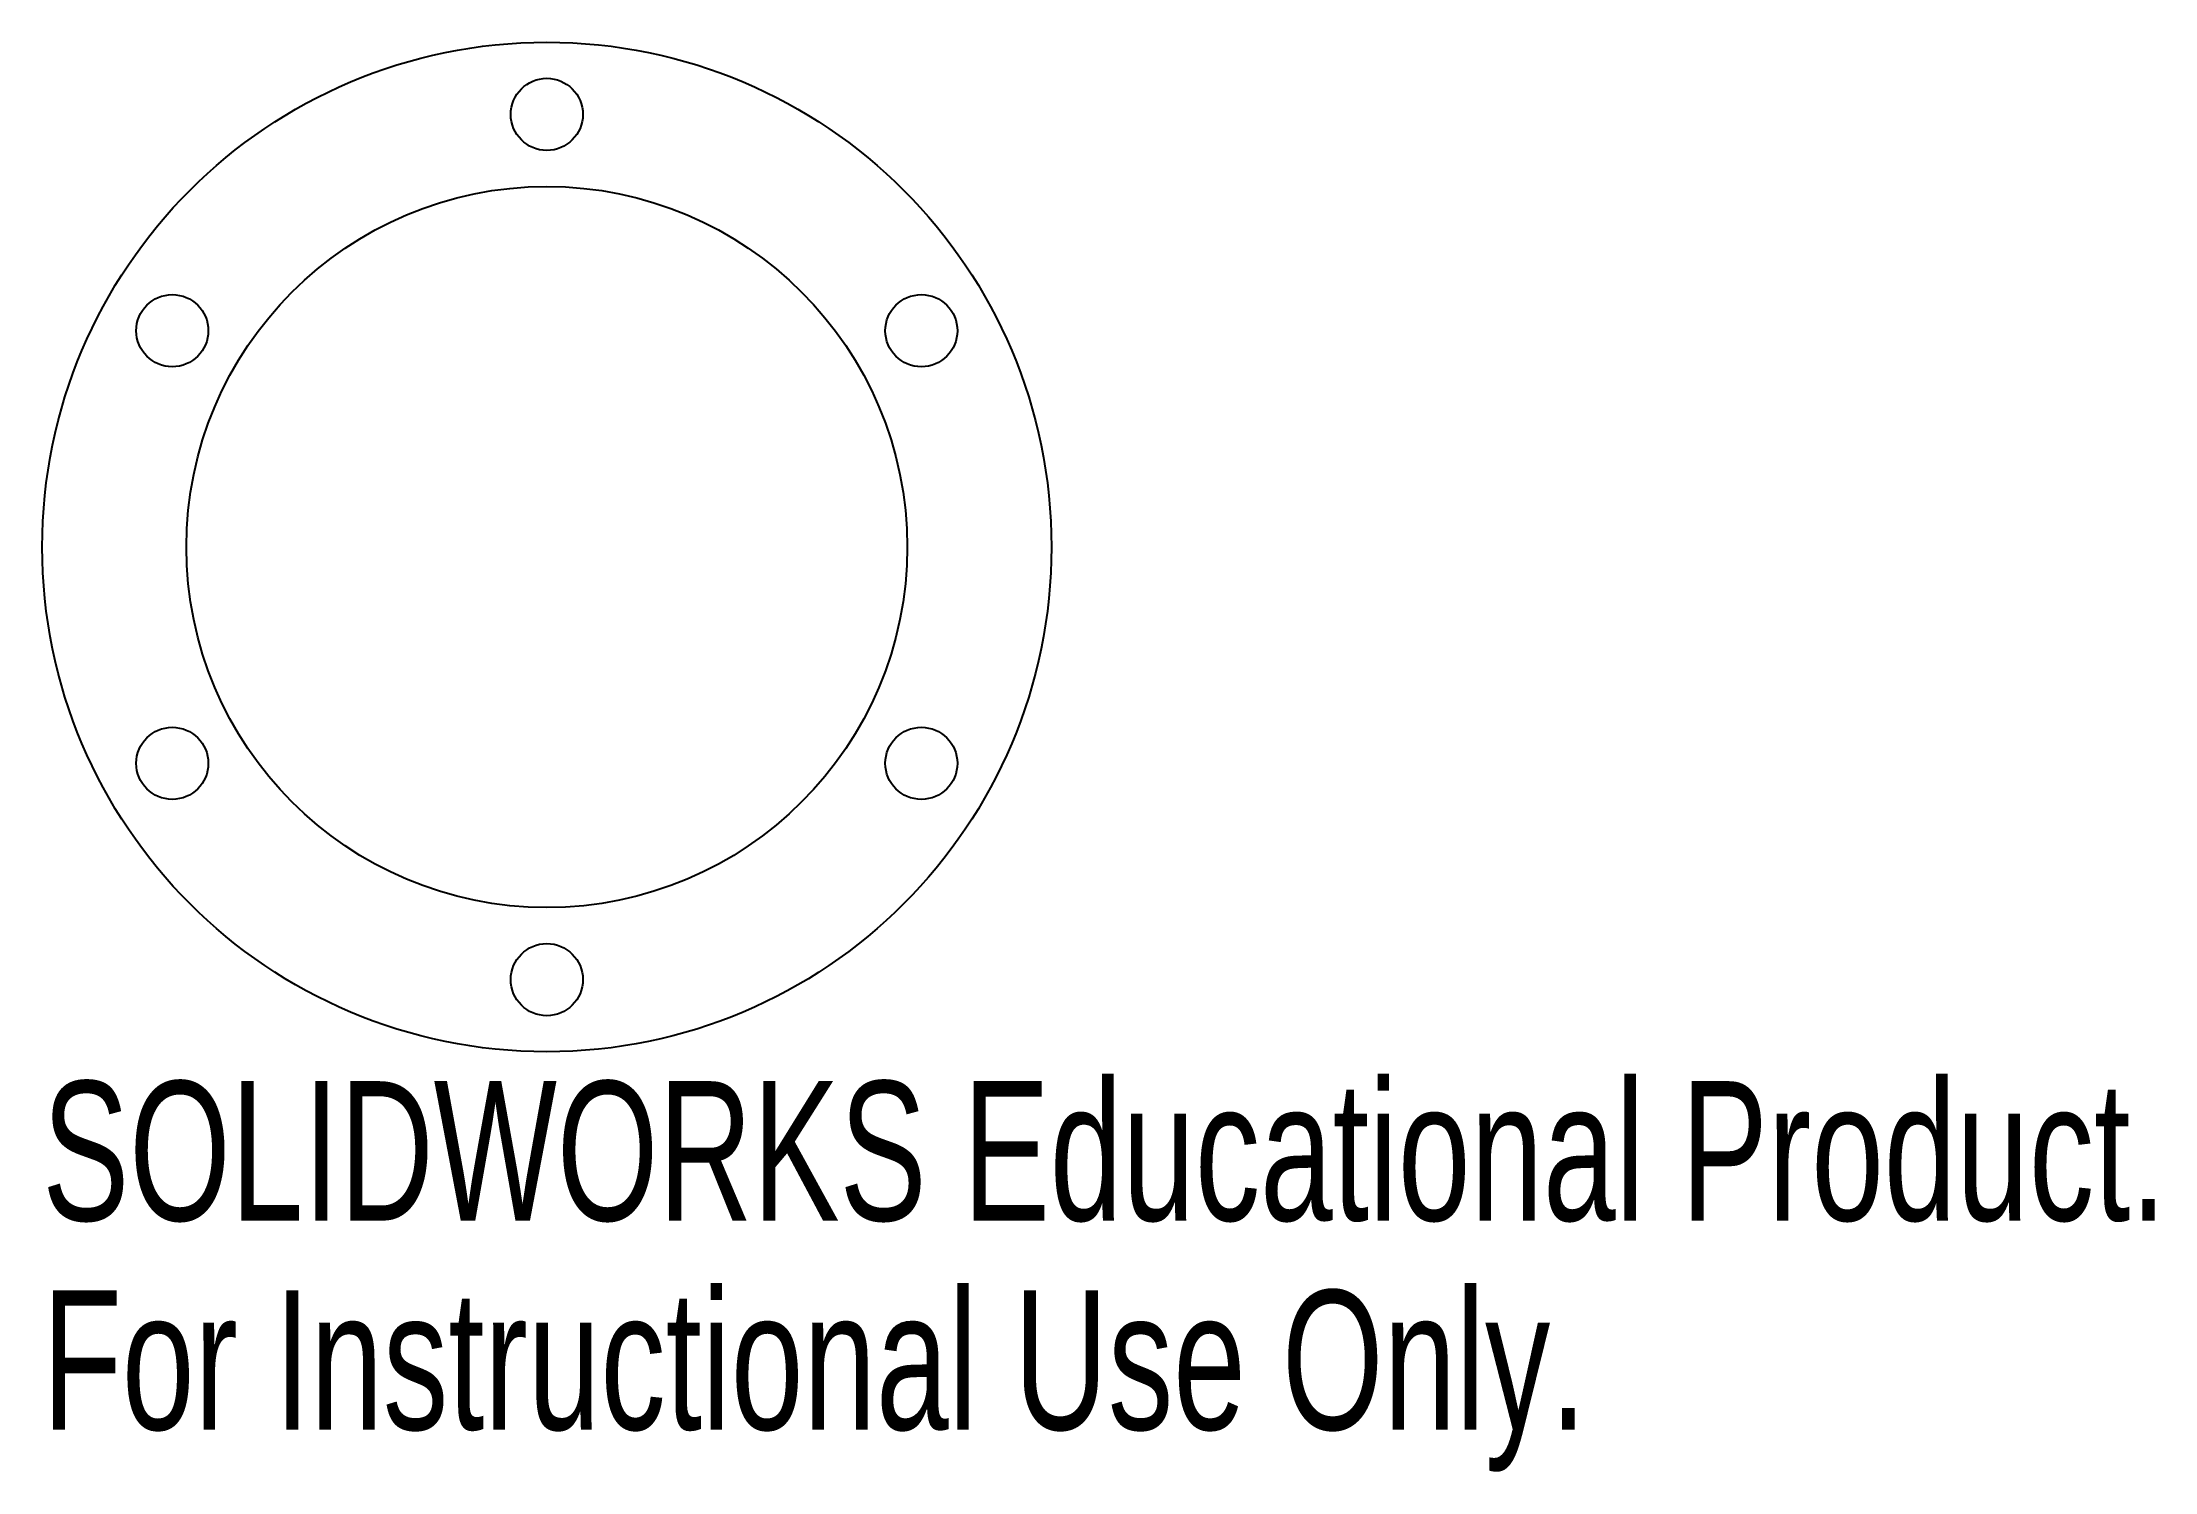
# Model space of a CAD drawing. Header units: millimetres. Extents: x -17.5 to 55.8, y -32.1 to 17.5.
import ezdxf

# ---------------------------------------------------------------- set-up
doc = ezdxf.new("R2010")
doc.units = ezdxf.units.MM
doc.styles.add('SLDTEXTSTYLE0', font='TXT', dxfattribs={"width": 0.7})

msp = doc.modelspace()

# ---------------------------------------------------------------- linework, layer by layer
at = {"color": 7, "linetype": 'Continuous', "lineweight": 25}
for centre, radius in [((0, 0), 17.5), ((0, 15), 1.25), ((0, 0), 12.5), ((-12.99, 7.5), 1.25), ((12.99, 7.5), 1.25), ((-12.99, -7.5), 1.25), ((12.99, -7.5), 1.25), ((0, -15), 1.25)]:
    msp.add_circle(centre, radius, dxfattribs=at)

# ---------------------------------------------------------------- texts
at = {"color": 7, "linetype": 'Continuous', "char_height": 4.83362, "attachment_point": 1, "style": 'SLDTEXTSTYLE0'}
for s, insert in [('SOLIDWORKS Educational Product.', (-17.5, -18.52)), ('For Instructional Use Only.', (-17.5, -25.77))]:
    msp.add_mtext(s, dxfattribs=dict(at, insert=insert))

doc.saveas('drawing.dxf')
